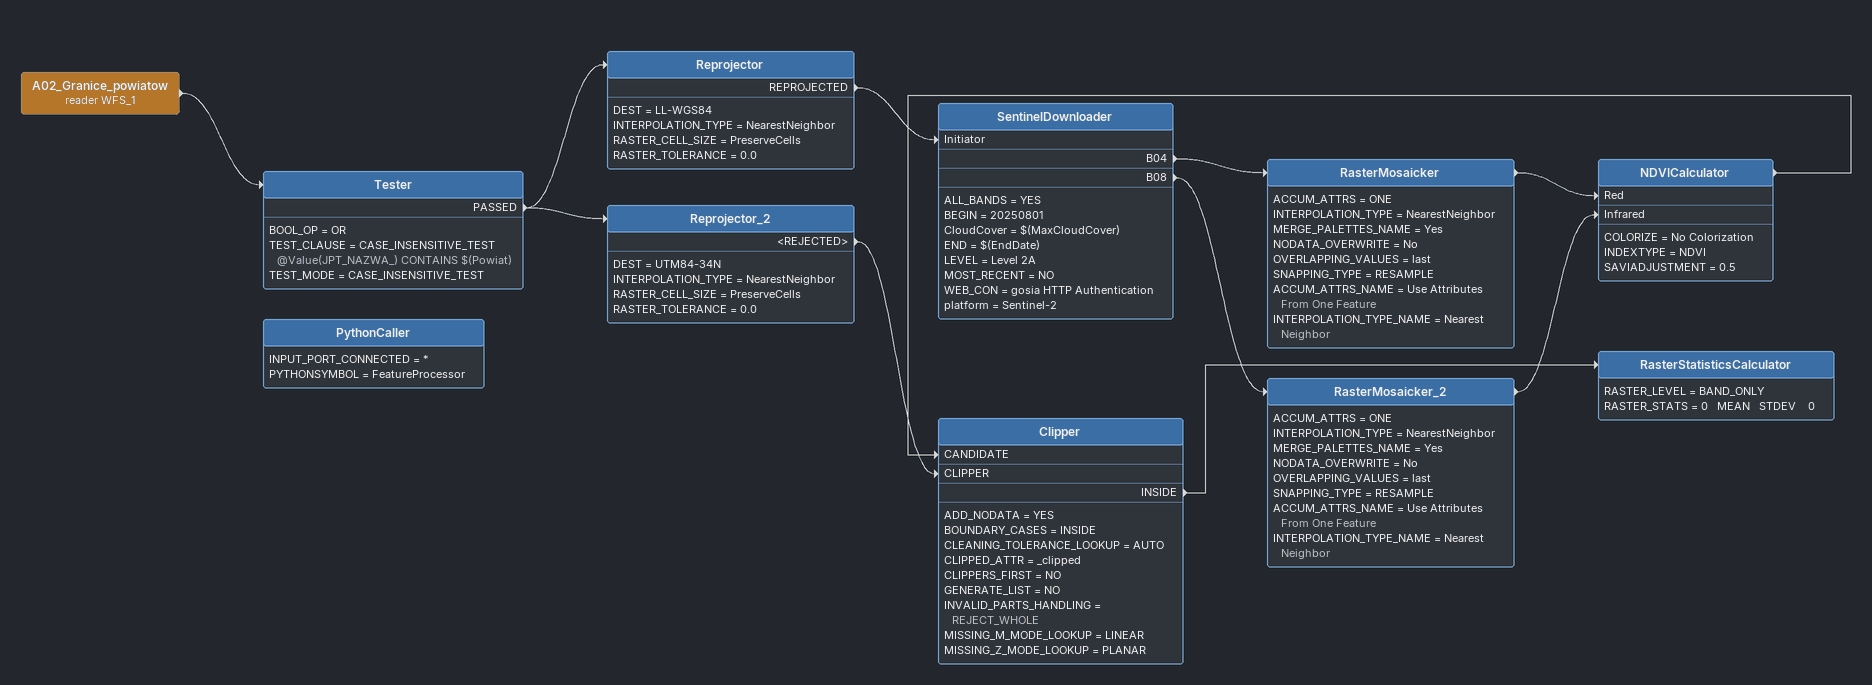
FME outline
A02_Granice_powiatow (reader WFS_1)
    -> Tester
Tester
    BOOL_OP = OR
    TEST_CLAUSE = CASE_INSENSITIVE_TEST @Value(JPT_NAZWA_) CONTAINS $(Powiat)
    TEST_MODE = CASE_INSENSITIVE_TEST
    PASSED -> Reprojector
    PASSED -> Reprojector_2
Reprojector
    DEST = LL-WGS84
    INTERPOLATION_TYPE = NearestNeighbor
    RASTER_CELL_SIZE = PreserveCells
    RASTER_TOLERANCE = 0.0
    REPROJECTED -> SentinelDownloader [Initiator]
SentinelDownloader
    ALL_BANDS = YES
    BEGIN = 20250801
    CloudCover = $(MaxCloudCover)
    END = $(EndDate)
    LEVEL = Level 2A
    MOST_RECENT = NO
    WEB_CON = gosia HTTP Authentication
    platform = Sentinel-2
    B04 -> RasterMosaicker
    B08 -> RasterMosaicker_2
RasterMosaicker
    ACCUM_ATTRS = ONE
    INTERPOLATION_TYPE = NearestNeighbor
    MERGE_PALETTES_NAME = Yes
    NODATA_OVERWRITE = No
    OVERLAPPING_VALUES = last
    SNAPPING_TYPE = RESAMPLE
    ACCUM_ATTRS_NAME = Use Attributes From One Feature
    INTERPOLATION_TYPE_NAME = Nearest Neighbor
    -> NDVICalculator [Red]
RasterMosaicker_2
    ACCUM_ATTRS = ONE
    INTERPOLATION_TYPE = NearestNeighbor
    MERGE_PALETTES_NAME = Yes
    NODATA_OVERWRITE = No
    OVERLAPPING_VALUES = last
    SNAPPING_TYPE = RESAMPLE
    ACCUM_ATTRS_NAME = Use Attributes From One Feature
    INTERPOLATION_TYPE_NAME = Nearest Neighbor
    -> NDVICalculator [Infrared]
NDVICalculator
    COLORIZE = No Colorization
    INDEXTYPE = NDVI
    SAVIADJUSTMENT = 0.5
    -> Clipper [CANDIDATE]
Reprojector_2
    DEST = UTM84-34N
    INTERPOLATION_TYPE = NearestNeighbor
    RASTER_CELL_SIZE = PreserveCells
    RASTER_TOLERANCE = 0.0
    <REJECTED> -> Clipper [CLIPPER]
Clipper
    ADD_NODATA = YES
    BOUNDARY_CASES = INSIDE
    CLEANING_TOLERANCE_LOOKUP = AUTO
    CLIPPED_ATTR = _clipped
    CLIPPERS_FIRST = NO
    GENERATE_LIST = NO
    INVALID_PARTS_HANDLING = REJECT_WHOLE
    MISSING_M_MODE_LOOKUP = LINEAR
    MISSING_Z_MODE_LOOKUP = PLANAR
    INSIDE -> RasterStatisticsCalculator
RasterStatisticsCalculator
    RASTER_LEVEL = BAND_ONLY
    RASTER_STATS = 0   MEAN   STDEV    0
PythonCaller
    INPUT_PORT_CONNECTED = *
    PYTHONSYMBOL = FeatureProcessor
